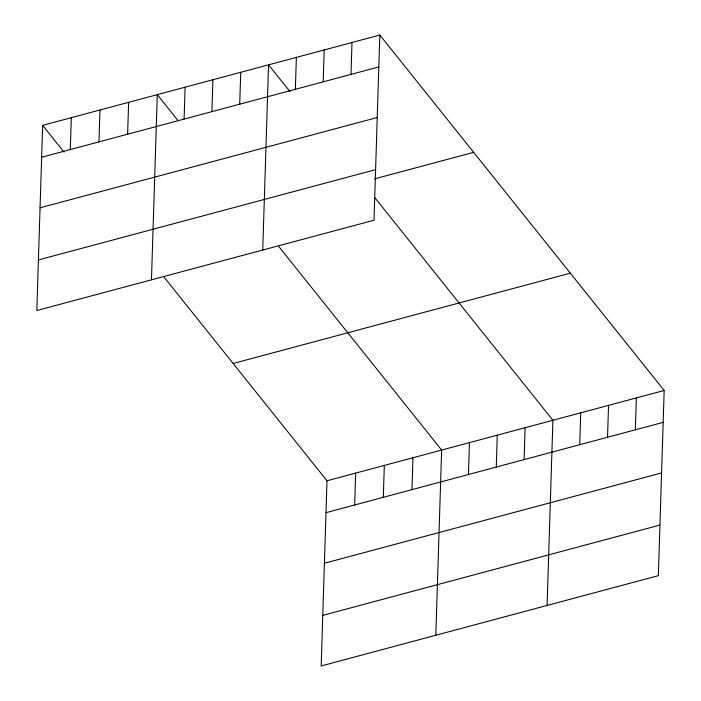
<?xml version="1.0" encoding="UTF-8"?>
<svg xmlns="http://www.w3.org/2000/svg" width="701" height="701" viewBox="0 0 701 701"><rect width="100%" height="100%" fill="white"/><g stroke="black" fill="none" stroke-linecap="round" stroke-linejoin="round"><path stroke-width="1.05" d="M42.647 125.348L36.829 310.525L374.001 220.228L379.819 35.05L42.647 125.348L64.098 152.152M70.302 149.558L71.309 117.672M98.964 141.882L99.963 109.996M127.626 134.206L128.625 102.32M151.469 279.822L157.287 94.644L178.063 120.616M184.1 119.082L185.099 87.196M211.912 111.634L212.92 79.748M239.733 104.186L240.732 72.299M262.735 250.029L268.553 64.851L290.004 91.656M295.366 89.281L296.365 57.394M323.187 81.833L324.186 49.946M164.104 277.167L326.999 480.772L321.181 665.95L658.353 575.652L664.171 390.475L379.819 35.05M350.999 74.385L351.998 42.498M354.662 504.983L355.661 473.096M383.316 497.307L384.323 465.42M411.978 489.631L412.977 457.744M435.82 635.246L441.639 450.068L278.744 246.463M468.452 474.507L469.46 442.62M496.273 467.059L497.272 435.172M524.085 459.611L525.093 427.724M547.087 605.454L552.905 420.276L374.886 197.761M579.718 444.706L580.726 412.828M607.539 437.258L608.538 405.371M635.351 429.809L636.359 397.923M41.648 157.234L378.82 66.937M40.053 207.82L377.226 117.523M38.415 259.94L375.587 169.642M374.755 178.825L473.657 152.336M233.161 363.477L570.334 273.188M326.999 480.772L664.171 390.475M326 512.659L663.172 422.361M324.405 563.245L661.578 472.947M322.775 615.364L659.939 525.067"/></g></svg>
